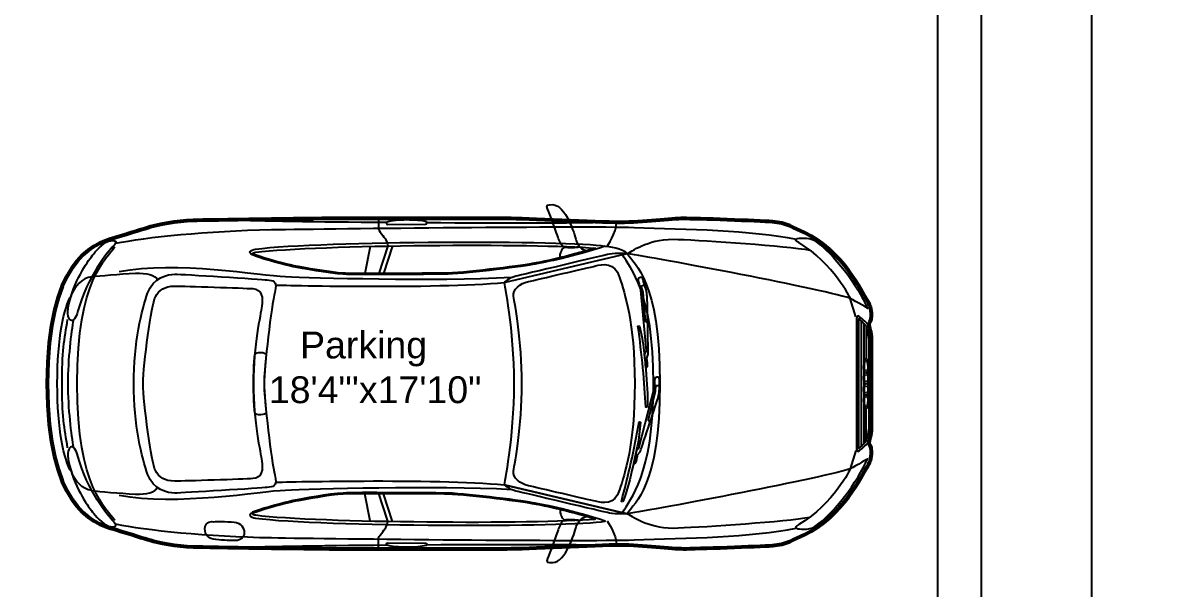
# Model space of a CAD drawing. Header units: inches. Extents: x 1734 to 10776, y 1772 to 3930.
# Drawn here: x 2631.7 to 2896.9, y 3171.7 to 3301.2 of the extents above; entities that cross this region are included whole.
import ezdxf

# ---------------------------------------------------------------- set-up
doc = ezdxf.new("R2010")
doc.units = ezdxf.units.IN
doc.layers.add('Naming', color=45, linetype='Continuous')
doc.styles.get("Standard").update_dxf_attribs({"font": 'arial.ttf'})
doc.dimstyles.get("Standard").update_dxf_attribs({"dimtxt": 9, "dimasz": 3, "dimexe": 0.18, "dimexo": 0.0625, "dimgap": 0.09, "dimtad": 0, "dimtih": 1, "dimtoh": 1, "dimdec": 0, "dimzin": 0, "dimdsep": 46, "dimlunit": 3, "dimtxsty": 'Standard', "dimblk": 'OBLIQUE', "dimcen": 0.09, "dimse1": 1, "dimse2": 1, "dimclrd": 197, "dimadec": 0, "dimazin": 0, "dimtfac": 1, "dimtdec": 0, "dimtofl": 0, "dimtmove": 0, "dimatfit": 3, "dimfxl": 1, "dimtolj": 1, "dimtzin": 0, "dimarcsym": 0})

# ---------------------------------------------------------------- blocks, each defined once
blk = doc.blocks.new('A$C0B5925C7')
at = {"lineweight": 25}
for points, knots in [([(2.9938, 1.7731), (2.9854, 1.7819), (2.9782, 1.7934), (2.9742, 1.808), (2.9742, 1.808), (2.9645, 1.8444), (2.9131, 2.0083), (2.8428, 2.0102), (2.8428, 2.0102), (2.8129, 2.0102), (2.8025, 2.0096), (2.8129, 1.9862), (2.8129, 1.9862), (2.8233, 1.9628), (2.8656, 1.8451), (2.8714, 1.8255), (2.8714, 1.8255), (2.8768, 1.8076), (2.8926, 1.781), (2.9032, 1.7713), (2.9032, 1.7713), (2.9322, 1.769), (2.9744, 1.7694), (2.9938, 1.7731)], [0, 0, 0, 0, 0.166667, 0.166667, 0.166667, 0.166667, 0.333333, 0.333333, 0.333333, 0.333333, 0.5, 0.5, 0.5, 0.5, 0.666667, 0.666667, 0.666667, 0.666667, 0.833333, 0.833333, 0.833333, 0.833333, 1, 1, 1, 1]), ([(0.3845, 1.7931), (0.5553, 1.8273), (0.9012, 1.8636), (1.2614, 1.8698), (1.2614, 1.8698), (1.6217, 1.876), (3.0067, 1.8915), (3.2986, 1.8822), (3.2986, 1.8822), (3.5906, 1.8729), (3.9588, 1.8677), (4.2095, 1.816)], [0, 0, 0, 0, 0.333333, 0.333333, 0.333333, 0.333333, 0.666667, 0.666667, 0.666667, 0.666667, 1, 1, 1, 1]), ([(1.862, 1.9319), (1.862, 1.9319), (1.862, 1.891), (1.862, 1.8776), (1.862, 1.8776), (1.862, 1.8642), (1.8945, 1.8287), (1.904, 1.8123), (1.904, 1.8123), (1.9135, 1.7959), (1.9158, 1.7779), (1.9158, 1.7779)], [0, 0, 0, 0, 0.333333, 0.333333, 0.333333, 0.333333, 0.666667, 0.666667, 0.666667, 0.666667, 1, 1, 1, 1]), ([(1.9153, 1.8987), (1.907, 1.8987), (1.9039, 1.91), (1.9122, 1.9125), (1.9122, 1.9125), (1.9361, 1.9201), (1.9786, 1.9239), (2.0212, 1.9239), (2.0212, 1.9239), (2.0638, 1.9239), (2.1053, 1.9214), (2.1302, 1.9138), (2.1302, 1.9138), (2.1375, 1.9113), (2.1354, 1.9012), (2.1271, 1.9012), (2.1271, 1.9012), (2.1271, 1.9012), (1.9153, 1.8987), (1.9153, 1.8987)], [0, 0, 0, 0, 0.2, 0.2, 0.2, 0.2, 0.4, 0.4, 0.4, 0.4, 0.6, 0.6, 0.6, 0.6, 0.8, 0.8, 0.8, 0.8, 1, 1, 1, 1]), ([(3.2603, 1.7355), (3.3026, 1.7567), (3.3871, 1.8223), (3.5468, 1.8153), (3.5468, 1.8153), (3.7065, 1.8083), (4.147, 1.78), (4.2872, 1.7545)], [0, 0, 0, 0, 0.5, 0.5, 0.5, 0.5, 1, 1, 1, 1]), ([(4.2543, 1.822), (4.2139, 1.822), (4.1894, 1.8174), (4.2245, 1.7967), (4.2245, 1.7967), (4.4212, 1.6805), (4.5136, 1.4839), (4.5136, 1.4839), (4.5136, 1.4839), (4.5136, 1.4839), (4.6091, 1.4307), (4.6104, 1.4273), (4.6104, 1.4273), (4.5555, 1.557), (4.4172, 1.7392), (4.3213, 1.8012), (4.3213, 1.8012), (4.302, 1.8161), (4.2923, 1.822), (4.2543, 1.822)], [0, 0, 0, 0, 0.2, 0.2, 0.2, 0.2, 0.4, 0.4, 0.4, 0.4, 0.6, 0.6, 0.6, 0.6, 0.8, 0.8, 0.8, 0.8, 1, 1, 1, 1]), ([(0.1736, 1.413), (0.2223, 1.6014), (0.3493, 1.754), (0.3721, 1.7775), (0.3721, 1.7775), (0.3922, 1.7982), (0.3944, 1.811), (0.359, 1.8077), (0.359, 1.8077), (0.3241, 1.8045), (0.2847, 1.7605), (0.2623, 1.7334), (0.2623, 1.7334), (0.2336, 1.6989), (0.1621, 1.6041), (0.1264, 1.464), (0.1264, 1.464), (0.1111, 1.4105), (0.1162, 1.3723), (0.1315, 1.3621), (0.1315, 1.3621), (0.1468, 1.3519), (0.1639, 1.3756), (0.1736, 1.413)], [0, 0, 0, 0, 0.166667, 0.166667, 0.166667, 0.166667, 0.333333, 0.333333, 0.333333, 0.333333, 0.5, 0.5, 0.5, 0.5, 0.666667, 0.666667, 0.666667, 0.666667, 0.833333, 0.833333, 0.833333, 0.833333, 1, 1, 1, 1]), ([(0.3819, 0.2359), (0.3357, 0.3034), (0.1689, 0.4187), (0.1689, 1.0051), (0.1689, 1.0051), (0.1689, 1.5915), (0.3357, 1.7069), (0.3819, 1.7743)], [0, 0, 0, 0, 0.5, 0.5, 0.5, 0.5, 1, 1, 1, 1]), ([(1.1717, 1.7605), (1.1433, 1.7569), (1.1175, 1.7393), (1.1717, 1.7205), (1.1717, 1.7205), (1.2259, 1.7017), (1.3365, 1.6711), (1.3836, 1.6616), (1.3836, 1.6616), (1.4307, 1.6522), (1.5861, 1.624), (1.6638, 1.6193), (1.6638, 1.6193), (1.7415, 1.6146), (2.1395, 1.6193), (2.2337, 1.6193), (2.2337, 1.6193), (2.3278, 1.6193), (2.6504, 1.6593), (2.7281, 1.6734), (2.7281, 1.6734), (2.8058, 1.6875), (2.9612, 1.7181), (3.1363, 1.7771), (3.1363, 1.7771), (2.9424, 1.8123), (1.5414, 1.8076), (1.1717, 1.7605)], [0, 0, 0, 0, 0.142857, 0.142857, 0.142857, 0.142857, 0.285714, 0.285714, 0.285714, 0.285714, 0.428571, 0.428571, 0.428571, 0.428571, 0.571429, 0.571429, 0.571429, 0.571429, 0.714286, 0.714286, 0.714286, 0.714286, 0.857143, 0.857143, 0.857143, 0.857143, 1, 1, 1, 1]), ([(1.1732, 1.7426), (1.1732, 1.7426), (1.1732, 1.7426), (1.1732, 1.7426), (1.1732, 1.7426), (1.1628, 1.7413), (1.1568, 1.7385), (1.1539, 1.7364), (1.1539, 1.7364), (1.1564, 1.7342), (1.1621, 1.7305), (1.1756, 1.7258), (1.1756, 1.7258), (1.2284, 1.7075), (1.3385, 1.6769), (1.386, 1.6674), (1.386, 1.6674), (1.4428, 1.6561), (1.5919, 1.6297), (1.6645, 1.6253), (1.6645, 1.6253), (1.7214, 1.6218), (1.9536, 1.6235), (2.1072, 1.6246), (2.1072, 1.6246), (2.1072, 1.6246), (2.2337, 1.6253), (2.2337, 1.6253), (2.2337, 1.6253), (2.3276, 1.6253), (2.6517, 1.6657), (2.726, 1.6792), (2.726, 1.6792), (2.8502, 1.7018), (2.9685, 1.7311), (3.0794, 1.7657), (3.0794, 1.7657), (2.7581, 1.7934), (1.5158, 1.7862), (1.1732, 1.7426)], [0, 0, 0, 0, 0.1, 0.1, 0.1, 0.1, 0.2, 0.2, 0.2, 0.2, 0.3, 0.3, 0.3, 0.3, 0.4, 0.4, 0.4, 0.4, 0.5, 0.5, 0.5, 0.5, 0.6, 0.6, 0.6, 0.6, 0.7, 0.7, 0.7, 0.7, 0.8, 0.8, 0.8, 0.8, 0.9, 0.9, 0.9, 0.9, 1, 1, 1, 1]), ([(2.9938, 1.7731), (2.9744, 1.7694), (2.9322, 1.769), (2.9032, 1.7713), (2.9032, 1.7713), (2.9041, 1.7705), (2.9051, 1.7695), (2.9059, 1.769), (2.9059, 1.769), (2.8949, 1.7638), (2.8803, 1.737), (2.8843, 1.7123), (2.8843, 1.7123), (2.8978, 1.7156), (3.0326, 1.7516), (3.0326, 1.7516), (3.0326, 1.7516), (3.0214, 1.753), (3.0063, 1.76), (2.9938, 1.7731)], [0, 0, 0, 0, 0.2, 0.2, 0.2, 0.2, 0.4, 0.4, 0.4, 0.4, 0.6, 0.6, 0.6, 0.6, 0.8, 0.8, 0.8, 0.8, 1, 1, 1, 1]), ([(2.6117, 1.6006), (2.1722, 1.5762), (1.4811, 1.5991), (1.3408, 1.6044), (1.3408, 1.6044), (1.2006, 1.6097), (0.7241, 1.6955), (0.4054, 1.6326)], [0, 0, 0, 0, 0.5, 0.5, 0.5, 0.5, 1, 1, 1, 1]), ([(3.2603, 1.7355), (3.2603, 1.7355), (2.5695, 1.5733), (2.5695, 1.5733), (2.5695, 1.5733), (2.5695, 1.5733), (2.5946, 1.5987), (2.634, 1.6079), (2.634, 1.6079), (2.6734, 1.6172), (3.1237, 1.7248), (3.1608, 1.7317), (3.1608, 1.7317), (3.1978, 1.7387), (3.2603, 1.7355), (3.2603, 1.7355)], [0, 0, 0, 0, 0.25, 0.25, 0.25, 0.25, 0.5, 0.5, 0.5, 0.5, 0.75, 0.75, 0.75, 0.75, 1, 1, 1, 1]), ([(2.6251, 1.0051), (2.6251, 0.6975), (2.5695, 0.4369), (2.5695, 0.4369), (2.5695, 0.4369), (2.5695, 0.4369), (3.2603, 0.2747), (3.2603, 0.2747), (3.2603, 0.2747), (3.302, 0.3396), (3.4434, 0.4241), (3.4434, 1.0051), (3.4434, 1.0051), (3.4434, 1.5861), (3.302, 1.6706), (3.2603, 1.7355), (3.2603, 1.7355), (3.2603, 1.7355), (2.5695, 1.5733), (2.5695, 1.5733), (2.5695, 1.5733), (2.5695, 1.5733), (2.6251, 1.3127), (2.6251, 1.0051)], [0, 0, 0, 0, 0.166667, 0.166667, 0.166667, 0.166667, 0.333333, 0.333333, 0.333333, 0.333333, 0.5, 0.5, 0.5, 0.5, 0.666667, 0.666667, 0.666667, 0.666667, 0.833333, 0.833333, 0.833333, 0.833333, 1, 1, 1, 1]), ([(3.2342, 0.2809), (3.2762, 0.3599), (3.4077, 0.4819), (3.4077, 1.0051), (3.4077, 1.0051), (3.4077, 1.5283), (3.2762, 1.6504), (3.2342, 1.7294)], [0, 0, 0, 0, 0.5, 0.5, 0.5, 0.5, 1, 1, 1, 1]), ([(0.2521, 1.6055), (0.2956, 1.6107), (0.407, 1.621), (0.4971, 1.6249), (0.4971, 1.6249), (0.558, 1.6275), (0.6122, 1.6145), (0.6195, 1.5879)], [0, 0, 0, 0, 0.5, 0.5, 0.5, 0.5, 1, 1, 1, 1]), ([(2.6686, 1.0051), (2.6686, 0.761), (2.6285, 0.5611), (2.6215, 0.5149), (2.6215, 0.5149), (2.6158, 0.4771), (2.6567, 0.4422), (2.7056, 0.4317), (2.7056, 0.4317), (2.7546, 0.4211), (3.0404, 0.3536), (3.0814, 0.3444), (3.0814, 0.3444), (3.1225, 0.3351), (3.19, 0.3192), (3.2177, 0.4092), (3.2177, 0.4092), (3.2455, 0.4991), (3.3024, 0.6581), (3.3024, 1.0051), (3.3024, 1.0051), (3.3024, 1.3522), (3.2455, 1.5111), (3.2177, 1.6011), (3.2177, 1.6011), (3.19, 1.691), (3.1225, 1.6751), (3.0814, 1.6659), (3.0814, 1.6659), (3.0404, 1.6566), (2.7546, 1.5892), (2.7056, 1.5786), (2.7056, 1.5786), (2.6567, 1.568), (2.6158, 1.5331), (2.6215, 1.4954), (2.6215, 1.4954), (2.6285, 1.4491), (2.6686, 1.2493), (2.6686, 1.0051)], [0, 0, 0, 0, 0.1, 0.1, 0.1, 0.1, 0.2, 0.2, 0.2, 0.2, 0.3, 0.3, 0.3, 0.3, 0.4, 0.4, 0.4, 0.4, 0.5, 0.5, 0.5, 0.5, 0.6, 0.6, 0.6, 0.6, 0.7, 0.7, 0.7, 0.7, 0.8, 0.8, 0.8, 0.8, 0.9, 0.9, 0.9, 0.9, 1, 1, 1, 1]), ([(0.4874, 1.0051), (0.4874, 0.7767), (0.5333, 0.5846), (0.565, 0.4965), (0.565, 0.4965), (0.5968, 0.4083), (0.678, 0.3907), (0.7185, 0.3907), (0.7185, 0.3907), (0.7591, 0.3907), (1.2055, 0.4189), (1.2373, 0.4224), (1.2373, 0.4224), (1.269, 0.4259), (1.2972, 0.4242), (1.2796, 0.4929), (1.2796, 0.4929), (1.2619, 0.5617), (1.2196, 0.9197), (1.2196, 1.0051), (1.2196, 1.0051), (1.2196, 1.0906), (1.2619, 1.4485), (1.2796, 1.5173), (1.2796, 1.5173), (1.2972, 1.5861), (1.269, 1.5843), (1.2373, 1.5878), (1.2373, 1.5878), (1.2055, 1.5914), (0.7591, 1.6196), (0.7185, 1.6196), (0.7185, 1.6196), (0.678, 1.6196), (0.5968, 1.6019), (0.565, 1.5138), (0.565, 1.5138), (0.5333, 1.4256), (0.4874, 1.2336), (0.4874, 1.0051)], [0, 0, 0, 0, 0.1, 0.1, 0.1, 0.1, 0.2, 0.2, 0.2, 0.2, 0.3, 0.3, 0.3, 0.3, 0.4, 0.4, 0.4, 0.4, 0.5, 0.5, 0.5, 0.5, 0.6, 0.6, 0.6, 0.6, 0.7, 0.7, 0.7, 0.7, 0.8, 0.8, 0.8, 0.8, 0.9, 0.9, 0.9, 0.9, 1, 1, 1, 1]), ([(3.361, 1.5493), (3.3701, 1.5234), (3.3724, 1.5021), (3.3732, 1.4762), (3.3732, 1.4762), (3.3732, 1.4572), (3.3785, 1.1707), (3.3785, 1.1707), (3.3785, 1.1707), (3.3785, 1.1707), (3.3709, 1.1486), (3.3709, 1.1486), (3.3709, 1.1486), (3.3709, 1.1486), (3.3739, 1.1235), (3.3747, 1.1098), (3.3747, 1.1098), (3.3762, 1.0961), (3.364, 1.0938), (3.364, 1.0938), (3.364, 1.0938), (3.364, 1.0938), (3.3564, 1.1692), (3.3564, 1.1692), (3.3564, 1.1692), (3.3564, 1.1692), (3.3663, 1.1898), (3.3663, 1.1898), (3.3663, 1.1898), (3.3663, 1.1898), (3.3328, 1.5478), (3.3328, 1.5478), (3.3328, 1.5478), (3.3328, 1.5478), (3.329, 1.5585), (3.3236, 1.5752), (3.3236, 1.5752), (3.3183, 1.5912), (3.3229, 1.5966), (3.3297, 1.5988), (3.3297, 1.5988), (3.3373, 1.6011), (3.3435, 1.6027), (3.3472, 1.5928), (3.3472, 1.5928), (3.3503, 1.5829), (3.3556, 1.5661), (3.361, 1.5493)], [0, 0, 0, 0, 0.083333, 0.083333, 0.083333, 0.083333, 0.166667, 0.166667, 0.166667, 0.166667, 0.25, 0.25, 0.25, 0.25, 0.333333, 0.333333, 0.333333, 0.333333, 0.416667, 0.416667, 0.416667, 0.416667, 0.5, 0.5, 0.5, 0.5, 0.583333, 0.583333, 0.583333, 0.583333, 0.666667, 0.666667, 0.666667, 0.666667, 0.75, 0.75, 0.75, 0.75, 0.833333, 0.833333, 0.833333, 0.833333, 0.916667, 0.916667, 0.916667, 0.916667, 1, 1, 1, 1]), ([(0.1367, 0.5103), (0.0948, 0.5758), (0.0578, 0.7467), (0.0578, 1.0051), (0.0578, 1.0051), (0.0578, 1.2635), (0.0948, 1.4344), (0.1367, 1.4999)], [0, 0, 0, 0, 0.5, 0.5, 0.5, 0.5, 1, 1, 1, 1]), ([(0.5402, 1.0051), (0.5402, 0.8968), (0.588, 0.5564), (0.6091, 0.5176), (0.6091, 0.5176), (0.6303, 0.4788), (0.6603, 0.4577), (0.7185, 0.4577), (0.7185, 0.4577), (0.7768, 0.4577), (1.1032, 0.4683), (1.1561, 0.4718), (1.1561, 0.4718), (1.209, 0.4753), (1.2143, 0.5229), (1.2073, 0.5705), (1.2073, 0.5705), (1.2002, 0.6181), (1.1596, 0.7857), (1.1596, 1.0051), (1.1596, 1.0051), (1.1596, 1.2246), (1.2002, 1.3921), (1.2073, 1.4397), (1.2073, 1.4397), (1.2143, 1.4873), (1.209, 1.5349), (1.1561, 1.5385), (1.1561, 1.5385), (1.1032, 1.542), (0.7768, 1.5526), (0.7185, 1.5526), (0.7185, 1.5526), (0.6603, 1.5526), (0.6303, 1.5314), (0.6091, 1.4926), (0.6091, 1.4926), (0.588, 1.4538), (0.5402, 1.1135), (0.5402, 1.0051)], [0, 0, 0, 0, 0.1, 0.1, 0.1, 0.1, 0.2, 0.2, 0.2, 0.2, 0.3, 0.3, 0.3, 0.3, 0.4, 0.4, 0.4, 0.4, 0.5, 0.5, 0.5, 0.5, 0.6, 0.6, 0.6, 0.6, 0.7, 0.7, 0.7, 0.7, 0.8, 0.8, 0.8, 0.8, 0.9, 0.9, 0.9, 0.9, 1, 1, 1, 1]), ([(3.3366, 1.5524), (3.3366, 1.5524), (3.3472, 1.5196), (3.3472, 1.5196), (3.3472, 1.5196), (3.3472, 1.5196), (3.3617, 1.3558), (3.3617, 1.3558), (3.3617, 1.3558), (3.3617, 1.3558), (3.3747, 1.3467), (3.3747, 1.3467)], [0, 0, 0, 0, 0.333333, 0.333333, 0.333333, 0.333333, 0.666667, 0.666667, 0.666667, 0.666667, 1, 1, 1, 1]), ([(4.6297, 1.0013), (4.6297, 1.0013), (4.6297, 0.7709), (4.6297, 0.7709), (4.6297, 0.7709), (4.6297, 0.7339), (4.6212, 0.7004), (4.6172, 0.6842), (4.6172, 0.6842), (4.6172, 0.6842), (4.6164, 0.6812), (4.6164, 0.6812), (4.6164, 0.6812), (4.6117, 0.6665), (4.5822, 0.6438), (4.5663, 0.6295), (4.5663, 0.6295), (4.5505, 0.6151), (4.5489, 0.6295), (4.5489, 0.6552), (4.5489, 0.6552), (4.5489, 0.6809), (4.5489, 1.0051), (4.5489, 1.0051), (4.5489, 1.0051), (4.5489, 1.0051), (4.5489, 1.3294), (4.5489, 1.3551), (4.5489, 1.3551), (4.5489, 1.3808), (4.5505, 1.3951), (4.5663, 1.3808), (4.5663, 1.3808), (4.5822, 1.3664), (4.6117, 1.3437), (4.6164, 1.3291), (4.6164, 1.3291), (4.6164, 1.3291), (4.6172, 1.326), (4.6172, 1.326), (4.6172, 1.326), (4.6212, 1.3099), (4.6297, 1.2763), (4.6297, 1.2394), (4.6297, 1.2394), (4.6297, 1.2394), (4.6297, 1.0089), (4.6297, 1.0089), (4.6297, 1.0089), (4.6297, 1.0089), (4.6297, 1.0013), (4.6297, 1.0013)], [0, 0, 0, 0, 0.076923, 0.076923, 0.076923, 0.076923, 0.153846, 0.153846, 0.153846, 0.153846, 0.230769, 0.230769, 0.230769, 0.230769, 0.307692, 0.307692, 0.307692, 0.307692, 0.384615, 0.384615, 0.384615, 0.384615, 0.461538, 0.461538, 0.461538, 0.461538, 0.538462, 0.538462, 0.538462, 0.538462, 0.615385, 0.615385, 0.615385, 0.615385, 0.692308, 0.692308, 0.692308, 0.692308, 0.769231, 0.769231, 0.769231, 0.769231, 0.846154, 0.846154, 0.846154, 0.846154, 0.923077, 0.923077, 0.923077, 0.923077, 1, 1, 1, 1]), ([(4.561, 1.3551), (4.561, 1.3551), (4.561, 1.3551), (4.561, 1.3551), (4.561, 1.3551), (4.561, 1.3551), (4.561, 0.6552), (4.561, 0.6552), (4.561, 0.6552), (4.561, 0.6493), (4.5611, 0.6447), (4.5613, 0.641), (4.5613, 0.641), (4.5646, 0.6439), (4.5696, 0.6482), (4.5696, 0.6482), (4.5696, 0.6482), (4.5818, 0.6588), (4.6022, 0.6763), (4.6049, 0.6848), (4.6049, 0.6848), (4.6049, 0.6848), (4.6055, 0.6872), (4.6055, 0.6872), (4.6055, 0.6872), (4.6095, 0.7029), (4.6177, 0.7354), (4.6177, 0.7709), (4.6177, 0.7709), (4.6177, 0.7709), (4.6178, 1.2394), (4.6178, 1.2394), (4.6178, 1.2394), (4.6178, 1.2748), (4.6095, 1.3074), (4.6055, 1.323), (4.6055, 1.323), (4.6055, 1.323), (4.6047, 1.3261), (4.6047, 1.3261), (4.6047, 1.3261), (4.6023, 1.3339), (4.5818, 1.3515), (4.5696, 1.362), (4.5696, 1.362), (4.5696, 1.362), (4.5646, 1.3664), (4.5613, 1.3692), (4.5613, 1.3692), (4.5611, 1.3655), (4.561, 1.361), (4.561, 1.3551)], [0, 0, 0, 0, 0.076923, 0.076923, 0.076923, 0.076923, 0.153846, 0.153846, 0.153846, 0.153846, 0.230769, 0.230769, 0.230769, 0.230769, 0.307692, 0.307692, 0.307692, 0.307692, 0.384615, 0.384615, 0.384615, 0.384615, 0.461538, 0.461538, 0.461538, 0.461538, 0.538462, 0.538462, 0.538462, 0.538462, 0.615385, 0.615385, 0.615385, 0.615385, 0.692308, 0.692308, 0.692308, 0.692308, 0.769231, 0.769231, 0.769231, 0.769231, 0.846154, 0.846154, 0.846154, 0.846154, 0.923077, 0.923077, 0.923077, 0.923077, 1, 1, 1, 1]), ([(0.116, 0.6453), (0.0975, 0.7504), (0.0843, 0.834), (0.0843, 1.0051), (0.0843, 1.0051), (0.0843, 1.1763), (0.0975, 1.2598), (0.116, 1.3649)], [0, 0, 0, 0, 0.5, 0.5, 0.5, 0.5, 1, 1, 1, 1]), ([(0.1501, 0.6453), (0.1372, 0.7134), (0.1187, 0.8684), (0.1187, 1.0051), (0.1187, 1.0051), (0.1187, 1.1419), (0.1372, 1.2969), (0.1501, 1.3649)], [0, 0, 0, 0, 0.5, 0.5, 0.5, 0.5, 1, 1, 1, 1]), ([(3.3724, 0.8729), (3.377, 0.9384), (3.3716, 1.01), (3.3648, 1.0839), (3.3648, 1.0839), (3.361, 1.1197), (3.3579, 1.1555), (3.3541, 1.1905), (3.3541, 1.1905), (3.3495, 1.24), (3.3396, 1.2819), (3.329, 1.3276), (3.329, 1.3276), (3.329, 1.3276), (3.3206, 1.3276), (3.3206, 1.3276), (3.3206, 1.3276), (3.3427, 1.1722), (3.3579, 1.0107), (3.364, 0.8721), (3.364, 0.8721), (3.364, 0.8721), (3.3724, 0.8729), (3.3724, 0.8729)], [0, 0, 0, 0, 0.166667, 0.166667, 0.166667, 0.166667, 0.333333, 0.333333, 0.333333, 0.333333, 0.5, 0.5, 0.5, 0.5, 0.666667, 0.666667, 0.666667, 0.666667, 0.833333, 0.833333, 0.833333, 0.833333, 1, 1, 1, 1]), ([(1.1596, 1.0051), (1.1596, 1.0051), (1.1619, 0.8757), (1.1669, 0.842), (1.1669, 0.842), (1.17, 0.8209), (1.2331, 0.8308), (1.2322, 0.8407), (1.2322, 0.8407), (1.2261, 0.9027), (1.2196, 0.9548), (1.2196, 1.0051), (1.2196, 1.0051), (1.2196, 1.0554), (1.2261, 1.1076), (1.2322, 1.1696), (1.2322, 1.1696), (1.2331, 1.1794), (1.17, 1.1894), (1.1669, 1.1683), (1.1669, 1.1683), (1.1619, 1.1345), (1.1596, 1.0051), (1.1596, 1.0051)], [0, 0, 0, 0, 0.166667, 0.166667, 0.166667, 0.166667, 0.333333, 0.333333, 0.333333, 0.333333, 0.5, 0.5, 0.5, 0.5, 0.666667, 0.666667, 0.666667, 0.666667, 0.833333, 0.833333, 0.833333, 0.833333, 1, 1, 1, 1]), ([(3.441, 0.9841), (3.441, 0.9559), (3.4364, 0.9353), (3.4288, 0.9109), (3.4288, 0.9109), (3.4235, 0.8927), (3.3335, 0.623), (3.3335, 0.623), (3.3335, 0.623), (3.3335, 0.623), (3.319, 0.6047), (3.319, 0.6047), (3.319, 0.6047), (3.319, 0.6047), (3.3145, 0.5803), (3.3114, 0.5666), (3.3114, 0.5666), (3.3076, 0.5529), (3.2954, 0.5544), (3.2954, 0.5544), (3.2954, 0.5544), (3.2954, 0.5544), (3.3122, 0.6291), (3.3122, 0.6291), (3.3122, 0.6291), (3.3122, 0.6291), (3.3244, 0.6413), (3.3244, 0.6413), (3.3244, 0.6413), (3.3244, 0.6413), (3.4136, 0.9917), (3.4136, 0.9917), (3.4136, 0.9917), (3.4136, 0.9917), (3.4136, 1.0031), (3.4136, 1.0206), (3.4136, 1.0206), (3.4143, 1.0382), (3.4204, 1.0412), (3.4273, 1.0412), (3.4273, 1.0412), (3.4349, 1.0412), (3.4418, 1.0404), (3.4418, 1.0298), (3.4418, 1.0298), (3.4425, 1.0191), (3.4418, 1.0016), (3.441, 0.9841)], [0, 0, 0, 0, 0.083333, 0.083333, 0.083333, 0.083333, 0.166667, 0.166667, 0.166667, 0.166667, 0.25, 0.25, 0.25, 0.25, 0.333333, 0.333333, 0.333333, 0.333333, 0.416667, 0.416667, 0.416667, 0.416667, 0.5, 0.5, 0.5, 0.5, 0.583333, 0.583333, 0.583333, 0.583333, 0.666667, 0.666667, 0.666667, 0.666667, 0.75, 0.75, 0.75, 0.75, 0.833333, 0.833333, 0.833333, 0.833333, 0.916667, 0.916667, 0.916667, 0.916667, 1, 1, 1, 1]), ([(3.4189, 0.9955), (3.4189, 0.9955), (3.4181, 0.9605), (3.4181, 0.9605), (3.4181, 0.9605), (3.4181, 0.9605), (3.3785, 0.802), (3.3785, 0.802), (3.3785, 0.802), (3.3785, 0.802), (3.3884, 0.7891), (3.3884, 0.7891)], [0, 0, 0, 0, 0.333333, 0.333333, 0.333333, 0.333333, 0.666667, 0.666667, 0.666667, 0.666667, 1, 1, 1, 1]), ([(3.236, 0.3419), (3.2596, 0.4028), (3.2771, 0.4722), (3.2931, 0.5453), (3.2931, 0.5453), (3.3007, 0.5803), (3.3091, 0.6154), (3.316, 0.6497), (3.316, 0.6497), (3.3267, 0.6976), (3.3305, 0.7411), (3.3343, 0.7883), (3.3343, 0.7883), (3.3343, 0.7883), (3.3267, 0.7906), (3.3267, 0.7906), (3.3267, 0.7906), (3.3, 0.6359), (3.2649, 0.4782), (3.2276, 0.3442), (3.2276, 0.3442), (3.2276, 0.3442), (3.236, 0.3419), (3.236, 0.3419)], [0, 0, 0, 0, 0.166667, 0.166667, 0.166667, 0.166667, 0.333333, 0.333333, 0.333333, 0.333333, 0.5, 0.5, 0.5, 0.5, 0.666667, 0.666667, 0.666667, 0.666667, 0.833333, 0.833333, 0.833333, 0.833333, 1, 1, 1, 1]), ([(0.1736, 0.5972), (0.2223, 0.4088), (0.3493, 0.2562), (0.3721, 0.2327), (0.3721, 0.2327), (0.3922, 0.212), (0.3944, 0.1993), (0.359, 0.2025), (0.359, 0.2025), (0.3241, 0.2057), (0.2847, 0.2498), (0.2623, 0.2768), (0.2623, 0.2768), (0.2336, 0.3113), (0.1621, 0.4062), (0.1264, 0.5463), (0.1264, 0.5463), (0.1111, 0.5997), (0.1162, 0.638), (0.1315, 0.6481), (0.1315, 0.6481), (0.1468, 0.6583), (0.1639, 0.6346), (0.1736, 0.5972)], [0, 0, 0, 0, 0.166667, 0.166667, 0.166667, 0.166667, 0.333333, 0.333333, 0.333333, 0.333333, 0.5, 0.5, 0.5, 0.5, 0.666667, 0.666667, 0.666667, 0.666667, 0.833333, 0.833333, 0.833333, 0.833333, 1, 1, 1, 1]), ([(4.2543, 0.1882), (4.2139, 0.1882), (4.1894, 0.1928), (4.2245, 0.2135), (4.2245, 0.2135), (4.4212, 0.3297), (4.5136, 0.5263), (4.5136, 0.5263), (4.5136, 0.5263), (4.5136, 0.5263), (4.6091, 0.5796), (4.6104, 0.5829), (4.6104, 0.5829), (4.5555, 0.4532), (4.4172, 0.271), (4.3213, 0.2091), (4.3213, 0.2091), (4.302, 0.1942), (4.2923, 0.1882), (4.2543, 0.1882)], [0, 0, 0, 0, 0.2, 0.2, 0.2, 0.2, 0.4, 0.4, 0.4, 0.4, 0.6, 0.6, 0.6, 0.6, 0.8, 0.8, 0.8, 0.8, 1, 1, 1, 1]), ([(0.2521, 0.4048), (0.2956, 0.3996), (0.407, 0.3893), (0.4971, 0.3854), (0.4971, 0.3854), (0.558, 0.3827), (0.6122, 0.3958), (0.6195, 0.4223)], [0, 0, 0, 0, 0.5, 0.5, 0.5, 0.5, 1, 1, 1, 1]), ([(2.6117, 0.4097), (2.1722, 0.434), (1.4811, 0.4111), (1.3408, 0.4058), (1.3408, 0.4058), (1.2006, 0.4005), (0.7241, 0.3147), (0.4054, 0.3776)], [0, 0, 0, 0, 0.5, 0.5, 0.5, 0.5, 1, 1, 1, 1]), ([(1.1717, 0.2497), (1.1433, 0.2534), (1.1175, 0.2709), (1.1717, 0.2898), (1.1717, 0.2898), (1.2259, 0.3086), (1.3365, 0.3392), (1.3836, 0.3486), (1.3836, 0.3486), (1.4307, 0.358), (1.5861, 0.3863), (1.6638, 0.391), (1.6638, 0.391), (1.7415, 0.3957), (2.1395, 0.391), (2.2337, 0.391), (2.2337, 0.391), (2.3278, 0.391), (2.6504, 0.3509), (2.7281, 0.3368), (2.7281, 0.3368), (2.8058, 0.3227), (2.9612, 0.2921), (3.1363, 0.2332), (3.1363, 0.2332), (2.9424, 0.198), (1.5414, 0.2027), (1.1717, 0.2497)], [0, 0, 0, 0, 0.142857, 0.142857, 0.142857, 0.142857, 0.285714, 0.285714, 0.285714, 0.285714, 0.428571, 0.428571, 0.428571, 0.428571, 0.571429, 0.571429, 0.571429, 0.571429, 0.714286, 0.714286, 0.714286, 0.714286, 0.857143, 0.857143, 0.857143, 0.857143, 1, 1, 1, 1]), ([(3.2603, 0.2747), (3.2603, 0.2747), (2.5695, 0.4369), (2.5695, 0.4369), (2.5695, 0.4369), (2.5695, 0.4369), (2.5946, 0.4116), (2.634, 0.4023), (2.634, 0.4023), (2.6734, 0.393), (3.1237, 0.2854), (3.1608, 0.2785), (3.1608, 0.2785), (3.1978, 0.2715), (3.2603, 0.2747), (3.2603, 0.2747)], [0, 0, 0, 0, 0.25, 0.25, 0.25, 0.25, 0.5, 0.5, 0.5, 0.5, 0.75, 0.75, 0.75, 0.75, 1, 1, 1, 1]), ([(1.1732, 0.2676), (1.1732, 0.2676), (1.1732, 0.2676), (1.1732, 0.2676), (1.1732, 0.2676), (1.1628, 0.269), (1.1568, 0.2718), (1.1539, 0.2738), (1.1539, 0.2738), (1.1564, 0.276), (1.1621, 0.2797), (1.1756, 0.2844), (1.1756, 0.2844), (1.2284, 0.3028), (1.3385, 0.3333), (1.386, 0.3428), (1.386, 0.3428), (1.4428, 0.3542), (1.5919, 0.3806), (1.6645, 0.385), (1.6645, 0.385), (1.7214, 0.3884), (1.9536, 0.3868), (2.1072, 0.3857), (2.1072, 0.3857), (2.1072, 0.3857), (2.2337, 0.385), (2.2337, 0.385), (2.2337, 0.385), (2.3276, 0.385), (2.6517, 0.3445), (2.726, 0.331), (2.726, 0.331), (2.8502, 0.3084), (2.9685, 0.2792), (3.0794, 0.2445), (3.0794, 0.2445), (2.7581, 0.2169), (1.5158, 0.224), (1.1732, 0.2676)], [0, 0, 0, 0, 0.1, 0.1, 0.1, 0.1, 0.2, 0.2, 0.2, 0.2, 0.3, 0.3, 0.3, 0.3, 0.4, 0.4, 0.4, 0.4, 0.5, 0.5, 0.5, 0.5, 0.6, 0.6, 0.6, 0.6, 0.7, 0.7, 0.7, 0.7, 0.8, 0.8, 0.8, 0.8, 0.9, 0.9, 0.9, 0.9, 1, 1, 1, 1]), ([(2.9938, 0.2371), (2.9744, 0.2409), (2.9322, 0.2412), (2.9032, 0.2389), (2.9032, 0.2389), (2.9041, 0.2398), (2.9051, 0.2407), (2.9059, 0.2413), (2.9059, 0.2413), (2.8949, 0.2465), (2.8803, 0.2733), (2.8843, 0.2979), (2.8843, 0.2979), (2.8978, 0.2947), (3.0326, 0.2587), (3.0326, 0.2587), (3.0326, 0.2587), (3.0214, 0.2572), (3.0063, 0.2502), (2.9938, 0.2371)], [0, 0, 0, 0, 0.2, 0.2, 0.2, 0.2, 0.4, 0.4, 0.4, 0.4, 0.6, 0.6, 0.6, 0.6, 0.8, 0.8, 0.8, 0.8, 1, 1, 1, 1]), ([(3.2603, 0.2747), (3.3026, 0.2536), (3.3871, 0.1879), (3.5468, 0.1949), (3.5468, 0.1949), (3.7065, 0.2019), (4.147, 0.2303), (4.2872, 0.2557)], [0, 0, 0, 0, 0.5, 0.5, 0.5, 0.5, 1, 1, 1, 1]), ([(0.3845, 0.2171), (0.5553, 0.183), (0.9012, 0.1466), (1.2614, 0.1404), (1.2614, 0.1404), (1.6217, 0.1342), (3.0067, 0.1187), (3.2986, 0.128), (3.2986, 0.128), (3.5906, 0.1373), (3.9588, 0.1425), (4.2095, 0.1942)], [0, 0, 0, 0, 0.333333, 0.333333, 0.333333, 0.333333, 0.666667, 0.666667, 0.666667, 0.666667, 1, 1, 1, 1]), ([(0.9347, 0.23), (0.9117, 0.2324), (0.8878, 0.2242), (0.8871, 0.1907), (0.8871, 0.1907), (0.8865, 0.1573), (0.9043, 0.1343), (0.9485, 0.1294), (0.9485, 0.1294), (0.9927, 0.1245), (1.0369, 0.1245), (1.0614, 0.1245), (1.0614, 0.1245), (1.086, 0.1245), (1.1081, 0.1417), (1.1081, 0.1686), (1.1081, 0.1686), (1.1081, 0.1956), (1.0909, 0.2226), (1.0516, 0.2275), (1.0516, 0.2275), (1.0123, 0.2324), (0.9347, 0.23), (0.9347, 0.23)], [0, 0, 0, 0, 0.166667, 0.166667, 0.166667, 0.166667, 0.333333, 0.333333, 0.333333, 0.333333, 0.5, 0.5, 0.5, 0.5, 0.666667, 0.666667, 0.666667, 0.666667, 0.833333, 0.833333, 0.833333, 0.833333, 1, 1, 1, 1]), ([(1.862, 0.0784), (1.862, 0.0784), (1.862, 0.1192), (1.862, 0.1326), (1.862, 0.1326), (1.862, 0.146), (1.8945, 0.1816), (1.904, 0.198), (1.904, 0.198), (1.9135, 0.2144), (1.9158, 0.2324), (1.9158, 0.2324)], [0, 0, 0, 0, 0.333333, 0.333333, 0.333333, 0.333333, 0.666667, 0.666667, 0.666667, 0.666667, 1, 1, 1, 1]), ([(2.9938, 0.2371), (2.9854, 0.2283), (2.9782, 0.2169), (2.9742, 0.2023), (2.9742, 0.2023), (2.9645, 0.1658), (2.9131, 0.002), (2.8428, 0), (2.8428, 0), (2.8129, 0), (2.8025, 0.0006), (2.8129, 0.0241), (2.8129, 0.0241), (2.8233, 0.0475), (2.8656, 0.1652), (2.8714, 0.1847), (2.8714, 0.1847), (2.8768, 0.2027), (2.8926, 0.2292), (2.9032, 0.2389), (2.9032, 0.2389), (2.9322, 0.2412), (2.9744, 0.2409), (2.9938, 0.2371)], [0, 0, 0, 0, 0.166667, 0.166667, 0.166667, 0.166667, 0.333333, 0.333333, 0.333333, 0.333333, 0.5, 0.5, 0.5, 0.5, 0.666667, 0.666667, 0.666667, 0.666667, 0.833333, 0.833333, 0.833333, 0.833333, 1, 1, 1, 1]), ([(1.9153, 0.1116), (1.907, 0.1116), (1.9039, 0.1002), (1.9122, 0.0977), (1.9122, 0.0977), (1.9361, 0.0901), (1.9786, 0.0864), (2.0212, 0.0864), (2.0212, 0.0864), (2.0638, 0.0864), (2.1053, 0.0889), (2.1302, 0.0964), (2.1302, 0.0964), (2.1375, 0.099), (2.1354, 0.109), (2.1271, 0.109), (2.1271, 0.109), (2.1271, 0.109), (1.9153, 0.1116), (1.9153, 0.1116)], [0, 0, 0, 0, 0.2, 0.2, 0.2, 0.2, 0.4, 0.4, 0.4, 0.4, 0.6, 0.6, 0.6, 0.6, 0.8, 0.8, 0.8, 0.8, 1, 1, 1, 1])]:
    blk.add_open_spline(points, degree=3, knots=knots, dxfattribs=at)
at = {"lineweight": 53}
blk.add_open_spline([(0, 1.0051), (0.0074, 1.6846), (0.2359, 1.7833), (0.3865, 1.825), (0.3865, 1.825), (0.4753, 1.8522), (0.5461, 1.8739), (0.5824, 1.8848), (0.5824, 1.8848), (0.6186, 1.8957), (0.7293, 1.9192), (0.8218, 1.9211), (0.8218, 1.9211), (0.9143, 1.9229), (1.4659, 1.9319), (1.6181, 1.9319), (1.6181, 1.9319), (1.7704, 1.9319), (2.4835, 1.9319), (2.585, 1.9319), (2.585, 1.9319), (2.6864, 1.9319), (3.0911, 1.9102), (3.2199, 1.9102), (3.2199, 1.9102), (3.3487, 1.9102), (3.5102, 1.9319), (3.5772, 1.9319), (3.5772, 1.9319), (3.6442, 1.9319), (3.998, 1.9193), (4.076, 1.9138), (4.076, 1.9138), (4.1541, 1.9084), (4.1983, 1.8792), (4.2538, 1.854), (4.2538, 1.854), (4.4697, 1.7561), (4.5876, 1.5059), (4.6057, 1.4787), (4.6057, 1.4787), (4.6239, 1.4515), (4.6337, 1.4226), (4.6337, 1.3881), (4.6337, 1.3881), (4.6337, 1.3535), (4.6166, 1.3445), (4.6202, 1.33), (4.6202, 1.33), (4.6239, 1.3155), (4.6337, 1.2794), (4.6337, 1.2394), (4.6337, 1.2394), (4.6337, 1.1994), (4.6337, 1.0051), (4.6337, 1.0051), (4.6337, 1.0051), (4.6337, 1.0051), (4.6337, 0.8109), (4.6337, 0.7709), (4.6337, 0.7709), (4.6337, 0.7308), (4.6239, 0.6947), (4.6202, 0.6802), (4.6202, 0.6802), (4.6166, 0.6657), (4.6337, 0.6568), (4.6337, 0.6222), (4.6337, 0.6222), (4.6337, 0.5876), (4.6239, 0.5587), (4.6057, 0.5315), (4.6057, 0.5315), (4.5876, 0.5043), (4.4697, 0.2542), (4.2538, 0.1563), (4.2538, 0.1563), (4.1983, 0.1311), (4.154, 0.1019), (4.076, 0.0964), (4.076, 0.0964), (3.998, 0.091), (3.6442, 0.0784), (3.5772, 0.0784), (3.5772, 0.0784), (3.5102, 0.0784), (3.3487, 0.1001), (3.2199, 0.1001), (3.2199, 0.1001), (3.0911, 0.1001), (2.6864, 0.0784), (2.585, 0.0784), (2.585, 0.0784), (2.4835, 0.0784), (1.7704, 0.0784), (1.6181, 0.0784), (1.6181, 0.0784), (1.4659, 0.0784), (0.9143, 0.0874), (0.8218, 0.0892), (0.8218, 0.0892), (0.7293, 0.091), (0.6186, 0.1145), (0.5824, 0.1254), (0.5824, 0.1254), (0.5461, 0.1363), (0.4753, 0.1581), (0.3865, 0.1853), (0.3865, 0.1853), (0.2359, 0.2269), (0.0074, 0.3256), (0, 1.0051)], degree=3, knots=[0, 0, 0, 0, 0.035714, 0.035714, 0.035714, 0.035714, 0.071429, 0.071429, 0.071429, 0.071429, 0.107143, 0.107143, 0.107143, 0.107143, 0.142857, 0.142857, 0.142857, 0.142857, 0.178571, 0.178571, 0.178571, 0.178571, 0.214286, 0.214286, 0.214286, 0.214286, 0.25, 0.25, 0.25, 0.25, 0.285714, 0.285714, 0.285714, 0.285714, 0.321429, 0.321429, 0.321429, 0.321429, 0.357143, 0.357143, 0.357143, 0.357143, 0.392857, 0.392857, 0.392857, 0.392857, 0.428571, 0.428571, 0.428571, 0.428571, 0.464286, 0.464286, 0.464286, 0.464286, 0.5, 0.5, 0.5, 0.5, 0.535714, 0.535714, 0.535714, 0.535714, 0.571429, 0.571429, 0.571429, 0.571429, 0.607143, 0.607143, 0.607143, 0.607143, 0.642857, 0.642857, 0.642857, 0.642857, 0.678571, 0.678571, 0.678571, 0.678571, 0.714286, 0.714286, 0.714286, 0.714286, 0.75, 0.75, 0.75, 0.75, 0.785714, 0.785714, 0.785714, 0.785714, 0.821429, 0.821429, 0.821429, 0.821429, 0.857143, 0.857143, 0.857143, 0.857143, 0.892857, 0.892857, 0.892857, 0.892857, 0.928571, 0.928571, 0.928571, 0.928571, 0.964286, 0.964286, 0.964286, 0.964286, 1, 1, 1, 1], dxfattribs=at)
at = {"lineweight": 25}
for points in [[(1.0581, 1.925), (1.1655, 1.919), (1.5187, 1.9139), (1.9092, 1.9109)], [(2.1344, 1.9094), (2.5554, 1.907), (2.974, 1.9073), (3.1425, 1.9116)], [(3.1473, 1.7758), (3.1473, 1.7758), (3.201, 1.8519), (3.201, 1.9103)], [(1.8167, 1.7758), (1.8167, 1.7758), (1.7863, 1.6233), (1.7863, 1.6233)], [(1.9158, 1.7779), (1.9158, 1.7779), (1.862, 1.6172), (1.862, 1.6172)], [(1.9414, 1.7783), (1.9414, 1.7783), (1.8905, 1.6233), (1.8905, 1.6233)], [(3.1251, 1.7783), (3.1569, 1.7748), (3.2359, 1.7673), (3.2603, 1.7355)], [(4.5136, 1.4839), (4.3231, 1.5438), (3.3474, 1.7252), (3.2521, 1.7358)], [(0.2521, 1.6055), (0.1963, 1.5995), (0.1566, 1.5448), (0.1397, 1.5093)], [(1.2847, 1.5584), (1.2847, 1.5584), (2.185, 1.5359), (2.5695, 1.5733)], [(3.3312, 1.5509), (3.3312, 1.5509), (3.3579, 1.56), (3.3579, 1.56)], [(4.5452, 1.381), (4.5452, 1.381), (4.5136, 1.4839), (4.5136, 1.4839)], [(4.5741, 1.3581), (4.5741, 1.3581), (4.5741, 0.6529), (4.5741, 0.6529)], [(4.589, 1.3448), (4.589, 1.3448), (4.589, 0.6675), (4.589, 0.6675)], [(4.6032, 1.3291), (4.6032, 1.3291), (4.6032, 1.1458), (4.6032, 1.1458)], [(3.4136, 0.9955), (3.4136, 0.9955), (3.4418, 0.9947), (3.4418, 0.9947)], [(4.6032, 0.6812), (4.6032, 0.6812), (4.6032, 0.8644), (4.6032, 0.8644)], [(4.5452, 0.6292), (4.5452, 0.6292), (4.5136, 0.5263), (4.5136, 0.5263)], [(4.5136, 0.5263), (4.3231, 0.4665), (3.3474, 0.285), (3.2521, 0.2744)], [(0.2521, 0.4048), (0.1963, 0.4107), (0.1566, 0.4654), (0.1397, 0.501)], [(1.2847, 0.4518), (1.2847, 0.4518), (2.185, 0.4744), (2.5695, 0.4369)], [(1.9158, 0.2324), (1.9158, 0.2324), (1.862, 0.393), (1.862, 0.393)], [(1.8167, 0.2344), (1.8167, 0.2344), (1.7863, 0.387), (1.7863, 0.387)], [(1.9414, 0.2319), (1.9414, 0.2319), (1.8905, 0.3869), (1.8905, 0.3869)], [(3.1473, 0.2345), (3.1473, 0.2345), (3.201, 0.1584), (3.201, 0.0999)], [(1.0581, 0.0852), (1.1655, 0.0912), (1.5187, 0.0964), (1.9092, 0.0994)], [(2.1344, 0.1009), (2.5554, 0.1032), (2.974, 0.1029), (3.1425, 0.0987)]]:
    blk.add_open_spline(points, degree=3, dxfattribs=at)
for points, knots in [([(4.2543, 1.822), (4.2139, 1.822), (4.1894, 1.8174), (4.2245, 1.7967), (4.2245, 1.7967), (4.4212, 1.6805), (4.5136, 1.4839), (4.5136, 1.4839), (4.5136, 1.4839), (4.5136, 1.4839), (4.6091, 1.4307), (4.6104, 1.4273), (4.6104, 1.4273), (4.5555, 1.557), (4.4172, 1.7392), (4.3213, 1.8012), (4.3213, 1.8012), (4.302, 1.8161), (4.2923, 1.822), (4.2543, 1.822)], [0, 0, 0, 0, 0.2, 0.2, 0.2, 0.2, 0.4, 0.4, 0.4, 0.4, 0.6, 0.6, 0.6, 0.6, 0.8, 0.8, 0.8, 0.8, 1, 1, 1, 1]), ([(3.2603, 1.7355), (3.2603, 1.7355), (2.5695, 1.5733), (2.5695, 1.5733), (2.5695, 1.5733), (2.5695, 1.5733), (2.5946, 1.5987), (2.634, 1.6079), (2.634, 1.6079), (2.6734, 1.6172), (3.1237, 1.7248), (3.1608, 1.7317), (3.1608, 1.7317), (3.1978, 1.7387), (3.2603, 1.7355), (3.2603, 1.7355)], [0, 0, 0, 0, 0.25, 0.25, 0.25, 0.25, 0.5, 0.5, 0.5, 0.5, 0.75, 0.75, 0.75, 0.75, 1, 1, 1, 1]), ([(2.6251, 1.0051), (2.6251, 0.6975), (2.5695, 0.4369), (2.5695, 0.4369), (2.5695, 0.4369), (2.5695, 0.4369), (3.2603, 0.2747), (3.2603, 0.2747), (3.2603, 0.2747), (3.302, 0.3396), (3.4434, 0.4241), (3.4434, 1.0051), (3.4434, 1.0051), (3.4434, 1.5861), (3.302, 1.6706), (3.2603, 1.7355), (3.2603, 1.7355), (3.2603, 1.7355), (2.5695, 1.5733), (2.5695, 1.5733), (2.5695, 1.5733), (2.5695, 1.5733), (2.6251, 1.3127), (2.6251, 1.0051)], [0, 0, 0, 0, 0.166667, 0.166667, 0.166667, 0.166667, 0.333333, 0.333333, 0.333333, 0.333333, 0.5, 0.5, 0.5, 0.5, 0.666667, 0.666667, 0.666667, 0.666667, 0.833333, 0.833333, 0.833333, 0.833333, 1, 1, 1, 1]), ([(0.4874, 1.0051), (0.4874, 0.7767), (0.5333, 0.5846), (0.565, 0.4965), (0.565, 0.4965), (0.5968, 0.4083), (0.678, 0.3907), (0.7185, 0.3907), (0.7185, 0.3907), (0.7591, 0.3907), (1.2055, 0.4189), (1.2373, 0.4224), (1.2373, 0.4224), (1.269, 0.4259), (1.2972, 0.4242), (1.2796, 0.4929), (1.2796, 0.4929), (1.2619, 0.5617), (1.2196, 0.9197), (1.2196, 1.0051), (1.2196, 1.0051), (1.2196, 1.0906), (1.2619, 1.4485), (1.2796, 1.5173), (1.2796, 1.5173), (1.2972, 1.5861), (1.269, 1.5843), (1.2373, 1.5878), (1.2373, 1.5878), (1.2055, 1.5914), (0.7591, 1.6196), (0.7185, 1.6196), (0.7185, 1.6196), (0.678, 1.6196), (0.5968, 1.6019), (0.565, 1.5138), (0.565, 1.5138), (0.5333, 1.4256), (0.4874, 1.2336), (0.4874, 1.0051)], [0, 0, 0, 0, 0.1, 0.1, 0.1, 0.1, 0.2, 0.2, 0.2, 0.2, 0.3, 0.3, 0.3, 0.3, 0.4, 0.4, 0.4, 0.4, 0.5, 0.5, 0.5, 0.5, 0.6, 0.6, 0.6, 0.6, 0.7, 0.7, 0.7, 0.7, 0.8, 0.8, 0.8, 0.8, 0.9, 0.9, 0.9, 0.9, 1, 1, 1, 1]), ([(3.361, 1.5493), (3.3701, 1.5234), (3.3724, 1.5021), (3.3732, 1.4762), (3.3732, 1.4762), (3.3732, 1.4572), (3.3785, 1.1707), (3.3785, 1.1707), (3.3785, 1.1707), (3.3785, 1.1707), (3.3709, 1.1486), (3.3709, 1.1486), (3.3709, 1.1486), (3.3709, 1.1486), (3.3739, 1.1235), (3.3747, 1.1098), (3.3747, 1.1098), (3.3762, 1.0961), (3.364, 1.0938), (3.364, 1.0938), (3.364, 1.0938), (3.364, 1.0938), (3.3564, 1.1692), (3.3564, 1.1692), (3.3564, 1.1692), (3.3564, 1.1692), (3.3663, 1.1898), (3.3663, 1.1898), (3.3663, 1.1898), (3.3663, 1.1898), (3.3328, 1.5478), (3.3328, 1.5478), (3.3328, 1.5478), (3.3328, 1.5478), (3.329, 1.5585), (3.3236, 1.5752), (3.3236, 1.5752), (3.3183, 1.5912), (3.3229, 1.5966), (3.3297, 1.5988), (3.3297, 1.5988), (3.3373, 1.6011), (3.3435, 1.6027), (3.3472, 1.5928), (3.3472, 1.5928), (3.3503, 1.5829), (3.3556, 1.5661), (3.361, 1.5493)], [0, 0, 0, 0, 0.083333, 0.083333, 0.083333, 0.083333, 0.166667, 0.166667, 0.166667, 0.166667, 0.25, 0.25, 0.25, 0.25, 0.333333, 0.333333, 0.333333, 0.333333, 0.416667, 0.416667, 0.416667, 0.416667, 0.5, 0.5, 0.5, 0.5, 0.583333, 0.583333, 0.583333, 0.583333, 0.666667, 0.666667, 0.666667, 0.666667, 0.75, 0.75, 0.75, 0.75, 0.833333, 0.833333, 0.833333, 0.833333, 0.916667, 0.916667, 0.916667, 0.916667, 1, 1, 1, 1]), ([(4.5902, 1.0986), (4.5902, 1.0864), (4.5914, 1.0757), (4.5935, 1.0674), (4.5935, 1.0674), (4.5914, 1.059), (4.5902, 1.0475), (4.5902, 1.0353), (4.5902, 1.0353), (4.5902, 1.0232), (4.5914, 1.0125), (4.5933, 1.0041), (4.5933, 1.0041), (4.5914, 0.9965), (4.5902, 0.9851), (4.5902, 0.9736), (4.5902, 0.9736), (4.5902, 0.9615), (4.5914, 0.95), (4.5935, 0.9416), (4.5935, 0.9416), (4.5914, 0.9333), (4.5902, 0.9226), (4.5902, 0.9104), (4.5902, 0.9104), (4.5902, 0.8845), (4.5957, 0.8632), (4.6027, 0.8632), (4.6027, 0.8632), (4.6095, 0.8632), (4.6152, 0.8845), (4.6152, 0.9104), (4.6152, 0.9104), (4.6152, 0.9226), (4.6138, 0.9333), (4.6119, 0.9416), (4.6119, 0.9416), (4.6138, 0.95), (4.6152, 0.9615), (4.6152, 0.9736), (4.6152, 0.9736), (4.6152, 0.9851), (4.614, 0.9965), (4.6119, 1.0041), (4.6119, 1.0041), (4.614, 1.0125), (4.6152, 1.0232), (4.6152, 1.0353), (4.6152, 1.0353), (4.6152, 1.0489), (4.6128, 1.0636), (4.6119, 1.0674), (4.6119, 1.0674), (4.6138, 1.0757), (4.6152, 1.0864), (4.6152, 1.0986), (4.6152, 1.0986), (4.6152, 1.1245), (4.6095, 1.1458), (4.6027, 1.1458), (4.6027, 1.1458), (4.5957, 1.1458), (4.5902, 1.1245), (4.5902, 1.0986)], [0, 0, 0, 0, 0.0625, 0.0625, 0.0625, 0.0625, 0.125, 0.125, 0.125, 0.125, 0.1875, 0.1875, 0.1875, 0.1875, 0.25, 0.25, 0.25, 0.25, 0.3125, 0.3125, 0.3125, 0.3125, 0.375, 0.375, 0.375, 0.375, 0.4375, 0.4375, 0.4375, 0.4375, 0.5, 0.5, 0.5, 0.5, 0.5625, 0.5625, 0.5625, 0.5625, 0.625, 0.625, 0.625, 0.625, 0.6875, 0.6875, 0.6875, 0.6875, 0.75, 0.75, 0.75, 0.75, 0.8125, 0.8125, 0.8125, 0.8125, 0.875, 0.875, 0.875, 0.875, 0.9375, 0.9375, 0.9375, 0.9375, 1, 1, 1, 1]), ([(4.2543, 0.1882), (4.2139, 0.1882), (4.1894, 0.1928), (4.2245, 0.2135), (4.2245, 0.2135), (4.4212, 0.3297), (4.5136, 0.5263), (4.5136, 0.5263), (4.5136, 0.5263), (4.5136, 0.5263), (4.6091, 0.5796), (4.6104, 0.5829), (4.6104, 0.5829), (4.5555, 0.4532), (4.4172, 0.271), (4.3213, 0.2091), (4.3213, 0.2091), (4.302, 0.1942), (4.2923, 0.1882), (4.2543, 0.1882)], [0, 0, 0, 0, 0.2, 0.2, 0.2, 0.2, 0.4, 0.4, 0.4, 0.4, 0.6, 0.6, 0.6, 0.6, 0.8, 0.8, 0.8, 0.8, 1, 1, 1, 1])]:
    blk.add_open_spline(points, degree=3, knots=knots)
at = {"lineweight": 18}
for points, knots in [([(4.5902, 1.0986), (4.5902, 1.0864), (4.5914, 1.0757), (4.5935, 1.0674), (4.5935, 1.0674), (4.5914, 1.059), (4.5902, 1.0475), (4.5902, 1.0353), (4.5902, 1.0353), (4.5902, 1.0232), (4.5914, 1.0125), (4.5933, 1.0041), (4.5933, 1.0041), (4.5914, 0.9965), (4.5902, 0.9851), (4.5902, 0.9736), (4.5902, 0.9736), (4.5902, 0.9615), (4.5914, 0.95), (4.5935, 0.9416), (4.5935, 0.9416), (4.5914, 0.9333), (4.5902, 0.9226), (4.5902, 0.9104), (4.5902, 0.9104), (4.5902, 0.8845), (4.5957, 0.8632), (4.6027, 0.8632), (4.6027, 0.8632), (4.6095, 0.8632), (4.6152, 0.8845), (4.6152, 0.9104), (4.6152, 0.9104), (4.6152, 0.9226), (4.6138, 0.9333), (4.6119, 0.9416), (4.6119, 0.9416), (4.6138, 0.95), (4.6152, 0.9615), (4.6152, 0.9736), (4.6152, 0.9736), (4.6152, 0.9851), (4.614, 0.9965), (4.6119, 1.0041), (4.6119, 1.0041), (4.614, 1.0125), (4.6152, 1.0232), (4.6152, 1.0353), (4.6152, 1.0353), (4.6152, 1.0489), (4.6128, 1.0636), (4.6119, 1.0674), (4.6119, 1.0674), (4.6138, 1.0757), (4.6152, 1.0864), (4.6152, 1.0986), (4.6152, 1.0986), (4.6152, 1.1245), (4.6095, 1.1458), (4.6027, 1.1458), (4.6027, 1.1458), (4.5957, 1.1458), (4.5902, 1.1245), (4.5902, 1.0986)], [0, 0, 0, 0, 0.0625, 0.0625, 0.0625, 0.0625, 0.125, 0.125, 0.125, 0.125, 0.1875, 0.1875, 0.1875, 0.1875, 0.25, 0.25, 0.25, 0.25, 0.3125, 0.3125, 0.3125, 0.3125, 0.375, 0.375, 0.375, 0.375, 0.4375, 0.4375, 0.4375, 0.4375, 0.5, 0.5, 0.5, 0.5, 0.5625, 0.5625, 0.5625, 0.5625, 0.625, 0.625, 0.625, 0.625, 0.6875, 0.6875, 0.6875, 0.6875, 0.75, 0.75, 0.75, 0.75, 0.8125, 0.8125, 0.8125, 0.8125, 0.875, 0.875, 0.875, 0.875, 0.9375, 0.9375, 0.9375, 0.9375, 1, 1, 1, 1]), ([(4.6119, 1.0986), (4.6119, 1.0894), (4.6111, 1.0811), (4.6095, 1.075), (4.6095, 1.075), (4.6074, 1.0795), (4.6052, 1.0826), (4.6027, 1.0826), (4.6027, 1.0826), (4.6, 1.0826), (4.5978, 1.0795), (4.5957, 1.075), (4.5957, 1.075), (4.5943, 1.0811), (4.5933, 1.0894), (4.5933, 1.0986), (4.5933, 1.0986), (4.5933, 1.1184), (4.5974, 1.1336), (4.6027, 1.1336), (4.6027, 1.1336), (4.6078, 1.1336), (4.6119, 1.1184), (4.6119, 1.0986)], [0, 0, 0, 0, 0.166667, 0.166667, 0.166667, 0.166667, 0.333333, 0.333333, 0.333333, 0.333333, 0.5, 0.5, 0.5, 0.5, 0.666667, 0.666667, 0.666667, 0.666667, 0.833333, 0.833333, 0.833333, 0.833333, 1, 1, 1, 1]), ([(4.6097, 1.0125), (4.6076, 1.0171), (4.6052, 1.0201), (4.6027, 1.0201), (4.6027, 1.0201), (4.6, 1.0201), (4.5976, 1.0171), (4.5955, 1.0125), (4.5955, 1.0125), (4.5941, 1.0186), (4.5933, 1.0262), (4.5933, 1.0353), (4.5933, 1.0353), (4.5933, 1.0445), (4.5943, 1.0529), (4.5957, 1.059), (4.5957, 1.059), (4.5978, 1.0544), (4.6, 1.0513), (4.6027, 1.0513), (4.6027, 1.0513), (4.6052, 1.0513), (4.6074, 1.0544), (4.6095, 1.059), (4.6095, 1.059), (4.6111, 1.0529), (4.6119, 1.0445), (4.6119, 1.0353), (4.6119, 1.0353), (4.6119, 1.0262), (4.6111, 1.0186), (4.6097, 1.0125)], [0, 0, 0, 0, 0.125, 0.125, 0.125, 0.125, 0.25, 0.25, 0.25, 0.25, 0.375, 0.375, 0.375, 0.375, 0.5, 0.5, 0.5, 0.5, 0.625, 0.625, 0.625, 0.625, 0.75, 0.75, 0.75, 0.75, 0.875, 0.875, 0.875, 0.875, 1, 1, 1, 1]), ([(4.6027, 1.0635), (4.6011, 1.0635), (4.5998, 1.0651), (4.5986, 1.0674), (4.5986, 1.0674), (4.5998, 1.0696), (4.6011, 1.0704), (4.6027, 1.0704), (4.6027, 1.0704), (4.6041, 1.0704), (4.6056, 1.0696), (4.6068, 1.0674), (4.6068, 1.0674), (4.6056, 1.0651), (4.6041, 1.0635), (4.6027, 1.0635)], [0, 0, 0, 0, 0.25, 0.25, 0.25, 0.25, 0.5, 0.5, 0.5, 0.5, 0.75, 0.75, 0.75, 0.75, 1, 1, 1, 1]), ([(4.6095, 0.9493), (4.6074, 0.9546), (4.6052, 0.9576), (4.6027, 0.9576), (4.6027, 0.9576), (4.6, 0.9576), (4.5978, 0.9546), (4.5957, 0.9493), (4.5957, 0.9493), (4.5943, 0.9561), (4.5933, 0.9645), (4.5933, 0.9736), (4.5933, 0.9736), (4.5933, 0.982), (4.5941, 0.9904), (4.5955, 0.9965), (4.5955, 0.9965), (4.5976, 0.9912), (4.6, 0.9881), (4.6027, 0.9881), (4.6027, 0.9881), (4.6052, 0.9881), (4.6076, 0.9912), (4.6097, 0.9965), (4.6097, 0.9965), (4.6111, 0.9904), (4.6119, 0.982), (4.6119, 0.9736), (4.6119, 0.9736), (4.6119, 0.9645), (4.6111, 0.9561), (4.6095, 0.9493)], [0, 0, 0, 0, 0.125, 0.125, 0.125, 0.125, 0.25, 0.25, 0.25, 0.25, 0.375, 0.375, 0.375, 0.375, 0.5, 0.5, 0.5, 0.5, 0.625, 0.625, 0.625, 0.625, 0.75, 0.75, 0.75, 0.75, 0.875, 0.875, 0.875, 0.875, 1, 1, 1, 1]), ([(4.6027, 1.0003), (4.6011, 1.0003), (4.5996, 1.0018), (4.5982, 1.0041), (4.5982, 1.0041), (4.5996, 1.0072), (4.6011, 1.0087), (4.6027, 1.0087), (4.6027, 1.0087), (4.6041, 1.0087), (4.6058, 1.0072), (4.607, 1.0041), (4.607, 1.0041), (4.6058, 1.0018), (4.6041, 1.0003), (4.6027, 1.0003)], [0, 0, 0, 0, 0.25, 0.25, 0.25, 0.25, 0.5, 0.5, 0.5, 0.5, 0.75, 0.75, 0.75, 0.75, 1, 1, 1, 1]), ([(4.6027, 0.8754), (4.5974, 0.8754), (4.5933, 0.8906), (4.5933, 0.9104), (4.5933, 0.9104), (4.5933, 0.9196), (4.5943, 0.9279), (4.5957, 0.934), (4.5957, 0.934), (4.5978, 0.9295), (4.6, 0.9264), (4.6027, 0.9264), (4.6027, 0.9264), (4.6052, 0.9264), (4.6074, 0.9295), (4.6095, 0.934), (4.6095, 0.934), (4.6111, 0.9279), (4.6119, 0.9196), (4.6119, 0.9104), (4.6119, 0.9104), (4.6119, 0.8906), (4.6078, 0.8754), (4.6027, 0.8754)], [0, 0, 0, 0, 0.166667, 0.166667, 0.166667, 0.166667, 0.333333, 0.333333, 0.333333, 0.333333, 0.5, 0.5, 0.5, 0.5, 0.666667, 0.666667, 0.666667, 0.666667, 0.833333, 0.833333, 0.833333, 0.833333, 1, 1, 1, 1]), ([(4.6027, 0.9378), (4.6011, 0.9378), (4.5998, 0.9394), (4.5986, 0.9416), (4.5986, 0.9416), (4.5998, 0.9439), (4.6011, 0.9455), (4.6027, 0.9455), (4.6027, 0.9455), (4.6041, 0.9455), (4.6056, 0.9439), (4.6068, 0.9416), (4.6068, 0.9416), (4.6056, 0.9394), (4.6041, 0.9378), (4.6027, 0.9378)], [0, 0, 0, 0, 0.25, 0.25, 0.25, 0.25, 0.5, 0.5, 0.5, 0.5, 0.75, 0.75, 0.75, 0.75, 1, 1, 1, 1])]:
    blk.add_open_spline(points, degree=3, knots=knots, dxfattribs=at)
blk = doc.blocks.new('_Oblique')
at = {"color": 0, "linetype": 'ByBlock', "lineweight": -2}
blk.add_line((-0.5, -0.5), (0.5, 0.5), dxfattribs=at)
blk = doc.blocks.new('*D108')
at = {"layer": 'Defpoints', "color": 0, "transparency": 16777216}
for p in [(2851.19, 3721.27), (2851.19, 3111.27), (2876.54, 3111.27)]:
    blk.add_point(p, dxfattribs=at)
at = {"layer": 'Naming', "color": 197, "lineweight": -2, "transparency": 16777216}
for p, q in [((2876.54, 3721.27), (2876.54, 3420.95)), ((2876.54, 3111.27), (2876.54, 3411.58))]:
    blk.add_line(p, q, dxfattribs=at)
at = {"layer": 'Naming', "color": 197, "lineweight": -2, "transparency": 16777216, "xscale": 3, "yscale": 3, "zscale": 3}
for p, rotation in [((2876.54, 3721.27), 90), ((2876.54, 3111.27), 270)]:
    blk.add_blockref('_Oblique', p, dxfattribs=dict(at, rotation=rotation))
at = {"layer": 'Naming', "color": 0, "transparency": 16777216, "insert": (2876.54, 3416.27), "char_height": 9, "attachment_point": 5}
blk.add_mtext('\\A1;50\'-10"', dxfattribs=at)

msp = doc.modelspace()

# ---------------------------------------------------------------- linework, layer by layer
msp.add_line((2841.19, 3335.27), (2841.19, 3121.27))
msp.add_lwpolyline([(2479.19, 3721.27), (2851.19, 3721.27), (2851.19, 3111.27), (2479.19, 3111.27)], close=True)

# ---------------------------------------------------------------- block references
at = {"xscale": 40.77544532315189, "yscale": 40.77544532315189, "zscale": 40.77544532315189}
msp.add_blockref('A$C0B5925C7', (2637.12, 3177.67), dxfattribs=at)

# ---------------------------------------------------------------- texts
at = {"layer": 'Naming', "insert": (2687.95, 3230.57), "char_height": 6.144, "attachment_point": 1}
msp.add_mtext_dynamic_manual_height_columns('   Parking\\P18\'4"\'x17\'10"', width=3190.9861, gutter_width=48, heights=[0], dxfattribs=at)

# ---------------------------------------------------------------- dimensions: what is measured, and where the dimension line sits
at = {"layer": 'Naming'}
dim = msp.add_linear_dim(base=(2876.54, 3111.27), p1=(2851.19, 3721.27), p2=(2851.19, 3111.27), angle=90, dimstyle='Standard', dxfattribs=at)
dim.commit()
dim.dimension.update_dxf_attribs({"geometry": '*D108', "text_midpoint": (2876.54, 3416.27)})

doc.saveas('drawing.dxf')
